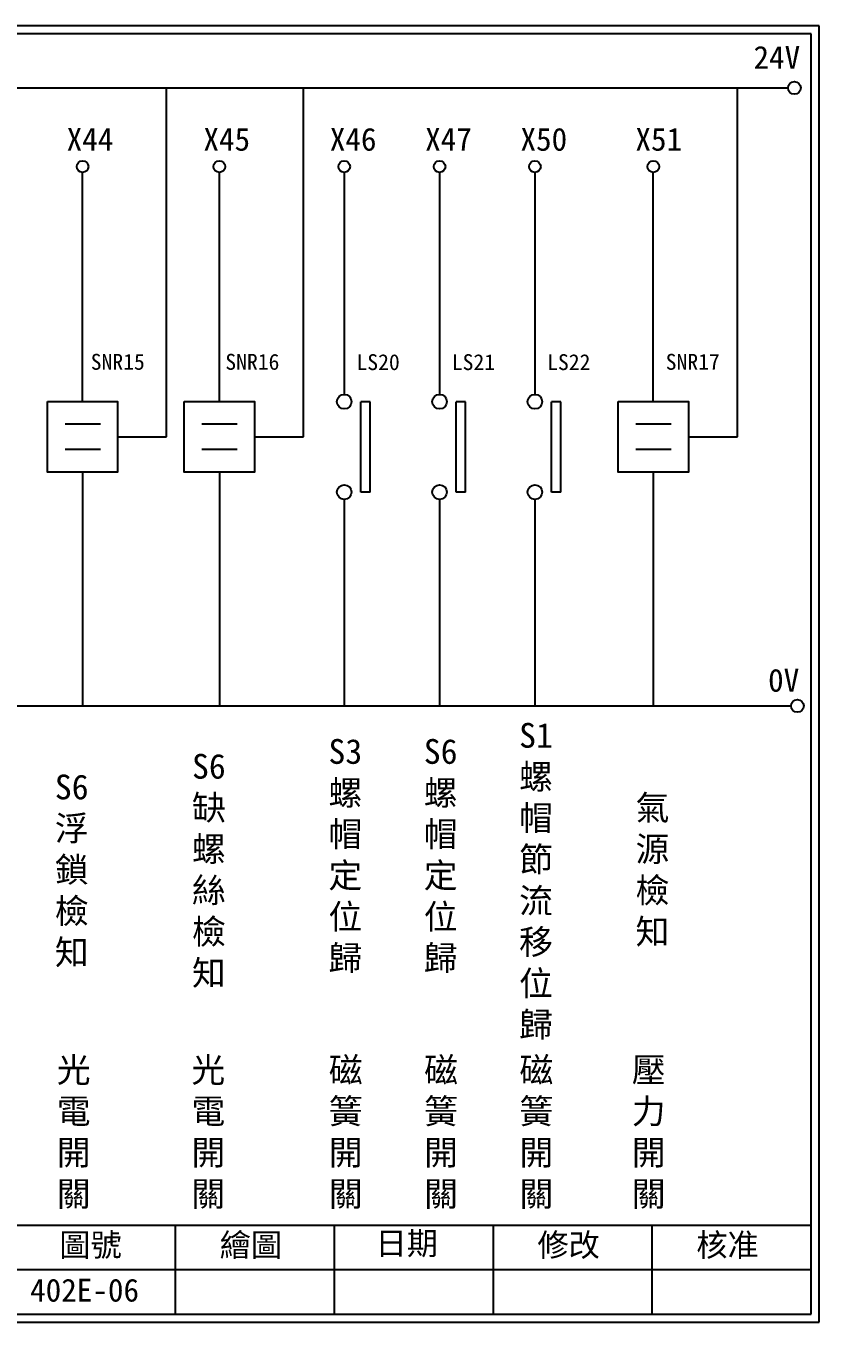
# Model space of a CAD drawing. Extents: x 325 to 612, y 3 to 207.
# Drawn here: x 487.5 to 612.3, y 3 to 207 of the extents above; entities that cross this region are included whole.
import ezdxf

# ---------------------------------------------------------------- set-up
doc = ezdxf.new("R2010")
doc.units = 0
doc.layers.get('0').update_dxf_attribs({"linetype": 'CONTINUOUS'})
doc.layers.add('圖框層', color=7, linetype='CONTINUOUS')
doc.layers.add('標尺寸層', color=3, linetype='CONTINUOUS')
doc.styles.add('CNS', font='romanc.shx', dxfattribs={"bigfont": 'chineset.shx'})
doc.styles.add('STSL', font='KAIU.TTF')

msp = doc.modelspace()

# ---------------------------------------------------------------- linework, layer by layer
for p, q in [((509.66, 142.31), (509.66, 197.22)), ((531.18, 142.31), (531.18, 197.22)), ((599.46, 142.31), (599.46, 197.22)), ((496.44, 147.89), (496.44, 183.91)), ((517.96, 147.89), (517.96, 183.91)), ((586.24, 147.89), (586.24, 183.91)), ((541.7, 147.84), (540.2, 147.84)), ((556.7, 147.84), (555.2, 147.84)), ((571.7, 147.84), (570.2, 147.84)), ((501.95, 142.31), (509.66, 142.31)), ((523.47, 142.31), (531.18, 142.31)), ((591.75, 142.31), (599.46, 142.31)), ((496.44, 136.73), (496.44, 99.96)), ((517.96, 136.73), (517.96, 99.96)), ((586.24, 136.73), (586.24, 99.96)), ((541.7, 133.61), (540.2, 133.61)), ((556.7, 133.61), (555.2, 133.61)), ((571.7, 133.61), (570.2, 133.61))]:
    msp.add_line(p, q)
for points in [[(490.93, 147.89), (501.95, 147.89), (501.95, 136.73), (490.93, 136.73)], [(512.44, 147.89), (523.47, 147.89), (523.47, 136.73), (512.44, 136.73)], [(580.73, 147.89), (591.75, 147.89), (591.75, 136.73), (580.73, 136.73)]]:
    msp.add_lwpolyline(points, close=True)
for centre in [(608.44, 197.22), (608.92, 99.96)]:
    msp.add_circle(centre, 1)
at = {"layer": '圖框層', "color": 7}
for p, q in [((612.32, 206.97), (325.32, 206.97)), ((612.32, 3), (612.32, 206.97)), ((611.07, 205.72), (326.57, 205.72)), ((611.07, 4.25), (611.07, 205.72)), ((326.57, 18.25), (611.07, 18.25)), ((511.07, 4.25), (511.07, 18.25)), ((536.07, 4.25), (536.07, 18.25)), ((561.07, 4.25), (561.07, 18.25)), ((586.07, 4.25), (586.07, 18.25)), ((461.07, 11.25), (611.07, 11.25)), ((326.57, 4.25), (611.07, 4.25)), ((325.32, 3), (612.32, 3))]:
    msp.add_line(p, q, dxfattribs=at)
at = {"layer": '標尺寸層', "color": 7}
for p, q in [((329.84, 197.22), (607.44, 197.22)), ((537.6, 183.91), (537.6, 148.99)), ((552.6, 183.91), (552.6, 148.99)), ((567.6, 183.91), (567.6, 148.99)), ((540.2, 133.61), (540.2, 147.84)), ((541.7, 133.61), (541.7, 147.84)), ((555.2, 133.61), (555.2, 147.84)), ((556.7, 133.61), (556.7, 147.84)), ((570.2, 133.61), (570.2, 147.84)), ((571.7, 133.61), (571.7, 147.84)), ((493.68, 144.34), (499.25, 144.34)), ((515.2, 144.34), (520.76, 144.34)), ((583.48, 144.34), (589.05, 144.34)), ((493.68, 140.37), (499.25, 140.37)), ((515.2, 140.37), (520.76, 140.37)), ((583.48, 140.37), (589.05, 140.37)), ((537.6, 132.46), (537.6, 99.96)), ((552.6, 132.46), (552.6, 99.96)), ((567.6, 132.46), (567.6, 99.96)), ((330.05, 99.96), (607.92, 99.96))]:
    msp.add_line(p, q, dxfattribs=at)
for centre, radius in [((496.44, 184.83), 0.92), ((517.96, 184.83), 0.92), ((537.6, 184.83), 0.92), ((552.6, 184.83), 0.92), ((567.6, 184.83), 0.92), ((586.24, 184.83), 0.92), ((537.6, 147.84), 1.15), ((552.6, 147.84), 1.15), ((567.6, 147.84), 1.15), ((537.6, 133.61), 1.15), ((552.6, 133.61), 1.15), ((567.6, 133.61), 1.15)]:
    msp.add_circle(centre, radius, dxfattribs=at)

# ---------------------------------------------------------------- texts
at = {"layer": '圖框層', "color": 4, "style": 'STSL'}
for s, height, p in [('24V', 3.6, (602, 200.22)), ('X44', 3.6, (493.93, 187.33)), ('X45', 3.6, (515.45, 187.33)), ('X46', 3.6, (535.34, 187.33)), ('X47', 3.6, (550.34, 187.33)), ('X50', 3.6, (565.34, 187.33)), ('X51', 3.6, (583.42, 187.33)), ('SNR15', 2.5, (497.72, 152.86)), ('SNR16', 2.5, (518.9, 152.86)), ('LS20', 2.5, (539.54, 152.81)), ('LS21', 2.5, (554.54, 152.81)), ('LS22', 2.5, (569.54, 152.81)), ('SNR17', 2.5, (588.19, 152.86)), ('0V', 3.6, (604.3, 102.2)), ('圖號', 3.6, (492.78, 13.34)), ('繪圖', 3.6, (518.01, 13.34)), ('日期', 3.6, (542.54, 13.59)), ('修改', 3.6, (568.01, 13.34)), ('核准', 3.6, (593.01, 13.34)), ('402E-06', 3.6, (488.18, 6.22))]:
    msp.add_text(s, height=height, dxfattribs=at).set_placement(p)
at = {"layer": '標尺寸層', "color": 7, "char_height": 3.9, "width": 4.9608, "attachment_point": 5, "style": 'CNS'}
for s, insert in [('{\\fDFKai-SB|b0|i0|c136|p65;S1螺帽節流移位歸}', (567.78, 72.37)), ('{\\fDFKai-SB|b0|i0|c136|p65;S3螺帽定位歸}', (537.78, 76.34)), ('{\\fDFKai-SB|b0|i0|c136|p65;S6螺帽定位歸}', (552.78, 76.34)), ('{\\fDFKai-SB|b0|i0|c136|p65;S6缺螺絲檢知}', (516.31, 74)), ('{\\fDFKai-SB|b0|i0|c136|p65;S6浮鎖檢知}', (494.73, 74)), ('{\\fDFKai-SB|b0|i0|c136|p65;氣源檢知}', (586.1, 74)), ('{\\fDFKai-SB|b0|i0|c136|p65;光電開關}', (495.04, 32.72)), ('{\\fDFKai-SB|b0|i0|c136|p65;光電開關}', (516.22, 32.72)), ('{\\fDFKai-SB|b0|i0|c136|p65;磁簧開關}', (537.84, 32.72)), ('{\\fDFKai-SB|b0|i0|c136|p65;磁簧開關}', (552.84, 32.72)), ('{\\fDFKai-SB|b0|i0|c136|p65;磁簧開關}', (567.84, 32.72)), ('{\\fDFKai-SB|b0|i0|c136|p65;壓力開關}', (585.51, 32.72))]:
    msp.add_mtext(s, dxfattribs=dict(at, insert=insert))

doc.saveas('drawing.dxf')
